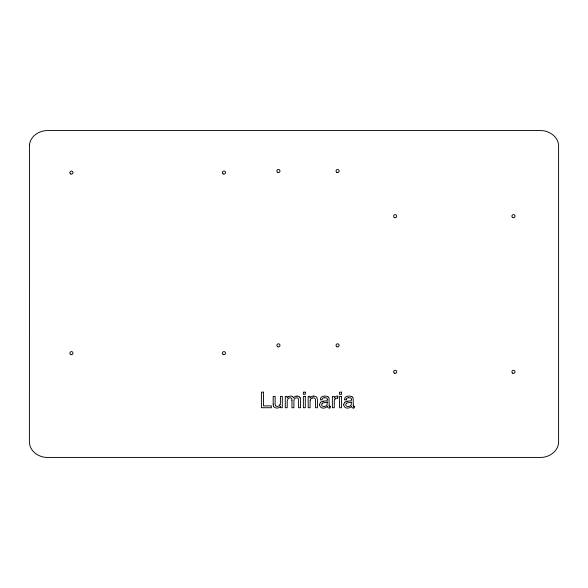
<?xml version="1.0" encoding="UTF-8"?>
<svg xmlns="http://www.w3.org/2000/svg" width="588" height="588" viewBox="0 0 588 588"><rect width="100%" height="100%" fill="white"/><g stroke="black" fill="none" stroke-linecap="round" stroke-linejoin="round"><path stroke-width="0.88" d="M280.013 404.566L279.44 405.507A2.44 2.44 0 0 1 278.616 406.102L277.779 406.323A3.984 3.984 0 0 1 277.132 406.345L276.257 406.154A1.705 1.705 0 0 1 275.544 405.573M323.297 401.229L326.34 400.847A1.117 1.117 0 0 0 327.259 400.325A1.926 1.926 0 0 0 327.303 399.34M347.412 401.229L350.455 400.847A1.117 1.117 0 0 0 351.374 400.325A1.926 1.926 0 0 0 351.418 399.34M324.48 397.716L323.135 398.032A1.815 1.815 0 0 0 322.503 398.576A2.852 2.852 0 0 0 322.128 399.847L320.313 399.847L320.864 397.723A2.587 2.587 0 0 1 321.673 396.922A5.704 5.704 0 0 1 324.708 396.121A6.453 6.453 0 0 1 327.994 396.804M348.596 397.716L347.251 398.032A1.815 1.815 0 0 0 346.619 398.576M329.919 406.433L330.463 406.374L330.206 407.851A3.719 3.719 0 0 1 329.427 407.976M354.035 406.433L354.579 406.374L354.27 407.859A3.719 3.719 0 0 1 353.542 407.976M329.427 407.969L328.795 407.947A1.529 1.529 0 0 1 327.7 407.286A2.786 2.786 0 0 1 327.413 406.22M353.498 407.969L352.91 407.947A1.529 1.529 0 0 1 351.815 407.286A2.786 2.786 0 0 1 351.528 406.22M346.207 399.847L344.428 399.847L344.98 397.723A2.587 2.587 0 0 1 345.788 396.922A5.704 5.704 0 0 1 348.824 396.121A6.453 6.453 0 0 1 352.109 396.804M337.586 398.15L336.593 398.194A2.58 2.58 0 0 0 335.05 399.054M337.431 396.136L337.902 396.18L337.777 398.172M352.072 396.863L352.366 397.069A2.433 2.433 0 0 1 353.145 398.15L353.315 405.779M327.957 396.863L328.251 397.069A2.433 2.433 0 0 1 329.03 398.15L329.199 405.779M273.655 406.411L273.773 406.609A2.808 2.808 0 0 0 274.721 407.521L276.382 408.006A6.343 6.343 0 0 0 276.963 408.035A4.167 4.167 0 0 0 279.491 407.278A3.918 3.918 0 0 0 280.535 406.051L280.513 407.727L282.314 407.727L282.314 396.378L280.41 396.378L280.41 401.949A7.578 7.578 0 0 1 280.064 404.588M351.448 399.333L351.44 399.223A1.507 1.507 0 0 0 350.779 398.135A4.145 4.145 0 0 0 348.603 397.782M327.332 399.333L327.325 399.223A1.507 1.507 0 0 0 326.663 398.135A4.145 4.145 0 0 0 324.488 397.782M327.296 401.949L327.141 404.493A2.44 2.44 0 0 1 326.538 405.441L325.899 405.918A4.425 4.425 0 0 1 323.753 406.499A2.293 2.293 0 0 1 322.312 406.021A1.646 1.646 0 0 1 321.724 404.809A2.44 2.44 0 0 1 321.732 404.441L321.776 404.199A1.654 1.654 0 0 1 322.393 403.25M291.949 400.318L291.949 407.727L293.882 407.727L293.897 400.7L294.419 398.929A1.985 1.985 0 0 1 294.698 398.613A2.587 2.587 0 0 1 298.035 398.252A1.198 1.198 0 0 1 298.359 398.708L298.579 407.727L300.564 407.727L300.564 400.171A5.424 5.424 0 0 0 299.983 397.341M273.185 404.096L273.185 396.378L275.133 396.378L275.133 403.912A3.16 3.16 0 0 0 275.5 405.595M273.611 406.433A5.101 5.101 0 0 1 273.229 404.096M288.502 396.665A6.534 6.534 0 0 0 287.201 398.01L287.179 396.378L285.29 396.378L285.29 407.727L287.201 407.727L287.231 400.935L288.083 398.679A2.896 2.896 0 0 1 289.913 397.819A3.109 3.109 0 0 1 290.332 397.855L291.045 398.039A1.411 1.411 0 0 1 291.67 398.635L291.707 398.708A4.579 4.579 0 0 1 291.905 400.318M288.524 396.687A3.771 3.771 0 0 1 290.546 396.128A3.602 3.602 0 0 1 292.765 396.738M292.743 396.775A3.535 3.535 0 0 1 293.559 397.929A4.197 4.197 0 0 1 296.999 396.077M296.999 396.128A5.689 5.689 0 0 1 297.55 396.15L298.924 396.54A2.72 2.72 0 0 1 299.887 397.392M313.705 396.011A4.88 4.88 0 0 0 309.986 397.98L310.001 396.378L308.193 396.378L308.193 407.727L310.096 407.727L310.096 401.78A8.585 8.585 0 0 1 310.207 400.149M313.713 396.128A6.196 6.196 0 0 1 314.286 396.15L315.932 396.657A2.756 2.756 0 0 1 316.734 397.415L317.292 398.767A8.577 8.577 0 0 1 317.432 400.45L317.439 407.727L315.499 407.727L315.499 400.575A3.976 3.976 0 0 0 315.168 398.752L315.05 398.649A1.72 1.72 0 0 0 314.235 397.988L313.353 397.841A3.94 3.94 0 0 0 312.235 397.966M310.243 400.156A2.918 2.918 0 0 1 312.25 398.017M327.31 401.994A5.564 5.564 0 0 1 325.311 402.486L324.157 402.684A4.52 4.52 0 0 0 322.364 403.192M329.824 406.565A0.772 0.772 0 0 1 329.111 405.779M327.413 406.242A4.983 4.983 0 0 1 325.701 407.521A5.263 5.263 0 0 1 323.113 408.094A3.506 3.506 0 0 1 319.578 404.757M319.725 404.75A4.564 4.564 0 0 1 319.747 404.368L319.821 403.831A2.866 2.866 0 0 1 320.703 402.295M320.68 402.265A4.836 4.836 0 0 1 323.304 401.266M337.284 396.106A2.918 2.918 0 0 0 335.285 396.944A5.939 5.939 0 0 0 334.329 398.025L334.19 396.378L332.382 396.378L332.382 407.727L334.285 407.727L334.285 401.2A3.315 3.315 0 0 1 335.05 399.061M346.479 403.192A4.52 4.52 0 0 1 348.272 402.729L349.426 402.537A5.564 5.564 0 0 0 351.426 401.994L351.256 404.493A2.44 2.44 0 0 1 350.654 405.441L350.014 405.918A4.425 4.425 0 0 1 347.868 406.499A2.293 2.293 0 0 1 346.428 406.021A1.646 1.646 0 0 1 345.832 404.809A2.44 2.44 0 0 1 345.847 404.441L345.891 404.199A1.654 1.654 0 0 1 346.508 403.25M346.244 399.847A2.852 2.852 0 0 1 346.589 398.561M353.939 406.565A0.772 0.772 0 0 1 353.226 405.779M351.528 406.242A4.983 4.983 0 0 1 349.816 407.521A5.263 5.263 0 0 1 347.229 408.094A3.506 3.506 0 0 1 343.693 404.757M343.84 404.75A4.564 4.564 0 0 1 343.855 404.368L343.936 403.831A2.866 2.866 0 0 1 344.818 402.295M344.796 402.265A4.836 4.836 0 0 1 347.42 401.266M29.474 144.736L29.4 441.867C29.407 451.187 38.926 457.685 47.65 457.427L540.35 457.427C549.074 457.685 558.593 451.187 558.6 441.867L558.6 146.133C558.593 136.813 549.074 130.316 540.35 130.573L47.65 130.573C39.374 130.389 30.422 136.041 29.474 144.736M263.52 392.159L261.41 392.159L261.41 407.727L271.399 407.727L271.399 405.874L263.52 405.874L263.52 392.159M305.304 392.159L303.371 392.159L303.371 394.32L305.304 394.32L305.304 392.159M341.488 392.159L339.555 392.159L339.555 394.32L341.488 394.32L341.488 392.159M305.304 396.43L303.371 396.43L303.371 407.727L305.304 407.727L305.304 396.43M341.488 396.43L339.555 396.43L339.555 407.727L341.488 407.727L341.488 396.43M70.648 173.945A1.558 1.558 0 0 0 72.978 172.593A1.558 1.558 0 0 0 70.648 171.248A1.558 1.558 0 0 0 70.648 173.945M223.087 173.886A1.558 1.558 0 0 0 225.513 172.703A1.558 1.558 0 0 0 223.278 171.196A1.558 1.558 0 0 0 223.087 173.886M70.648 354.49A1.558 1.558 0 0 0 72.978 353.145A1.558 1.558 0 0 0 70.648 351.8A1.558 1.558 0 0 0 70.648 354.49M223.183 354.49A1.558 1.558 0 0 0 225.513 353.145A1.558 1.558 0 0 0 223.183 351.8A1.558 1.558 0 0 0 223.183 354.49M394.394 373.174A1.558 1.558 0 0 0 396.724 371.822A1.558 1.558 0 0 0 394.394 370.477A1.558 1.558 0 0 0 394.394 373.174M512.685 217.523A1.558 1.558 0 0 0 515.022 216.178A1.558 1.558 0 0 0 512.685 214.826A1.558 1.558 0 0 0 512.685 217.523M394.298 217.464A1.558 1.558 0 0 0 396.724 216.288A1.558 1.558 0 0 0 394.489 214.774A1.558 1.558 0 0 0 394.298 217.464M512.685 373.174A1.558 1.558 0 0 0 515.022 371.822A1.558 1.558 0 0 0 512.685 370.477A1.558 1.558 0 0 0 512.685 373.174M336.806 172.387A1.558 1.558 0 0 0 339.136 171.042A1.558 1.558 0 0 0 336.806 169.689A1.558 1.558 0 0 0 336.806 172.387M277.654 172.387A1.558 1.558 0 0 0 279.991 171.042A1.558 1.558 0 0 0 277.654 169.689A1.558 1.558 0 0 0 277.654 172.387M336.806 346.714A1.558 1.558 0 0 0 339.136 345.362A1.558 1.558 0 0 0 336.806 344.017A1.558 1.558 0 0 0 336.806 346.714M277.654 346.714A1.558 1.558 0 0 0 279.991 345.362A1.558 1.558 0 0 0 277.654 344.017A1.558 1.558 0 0 0 277.654 346.714"/></g></svg>
